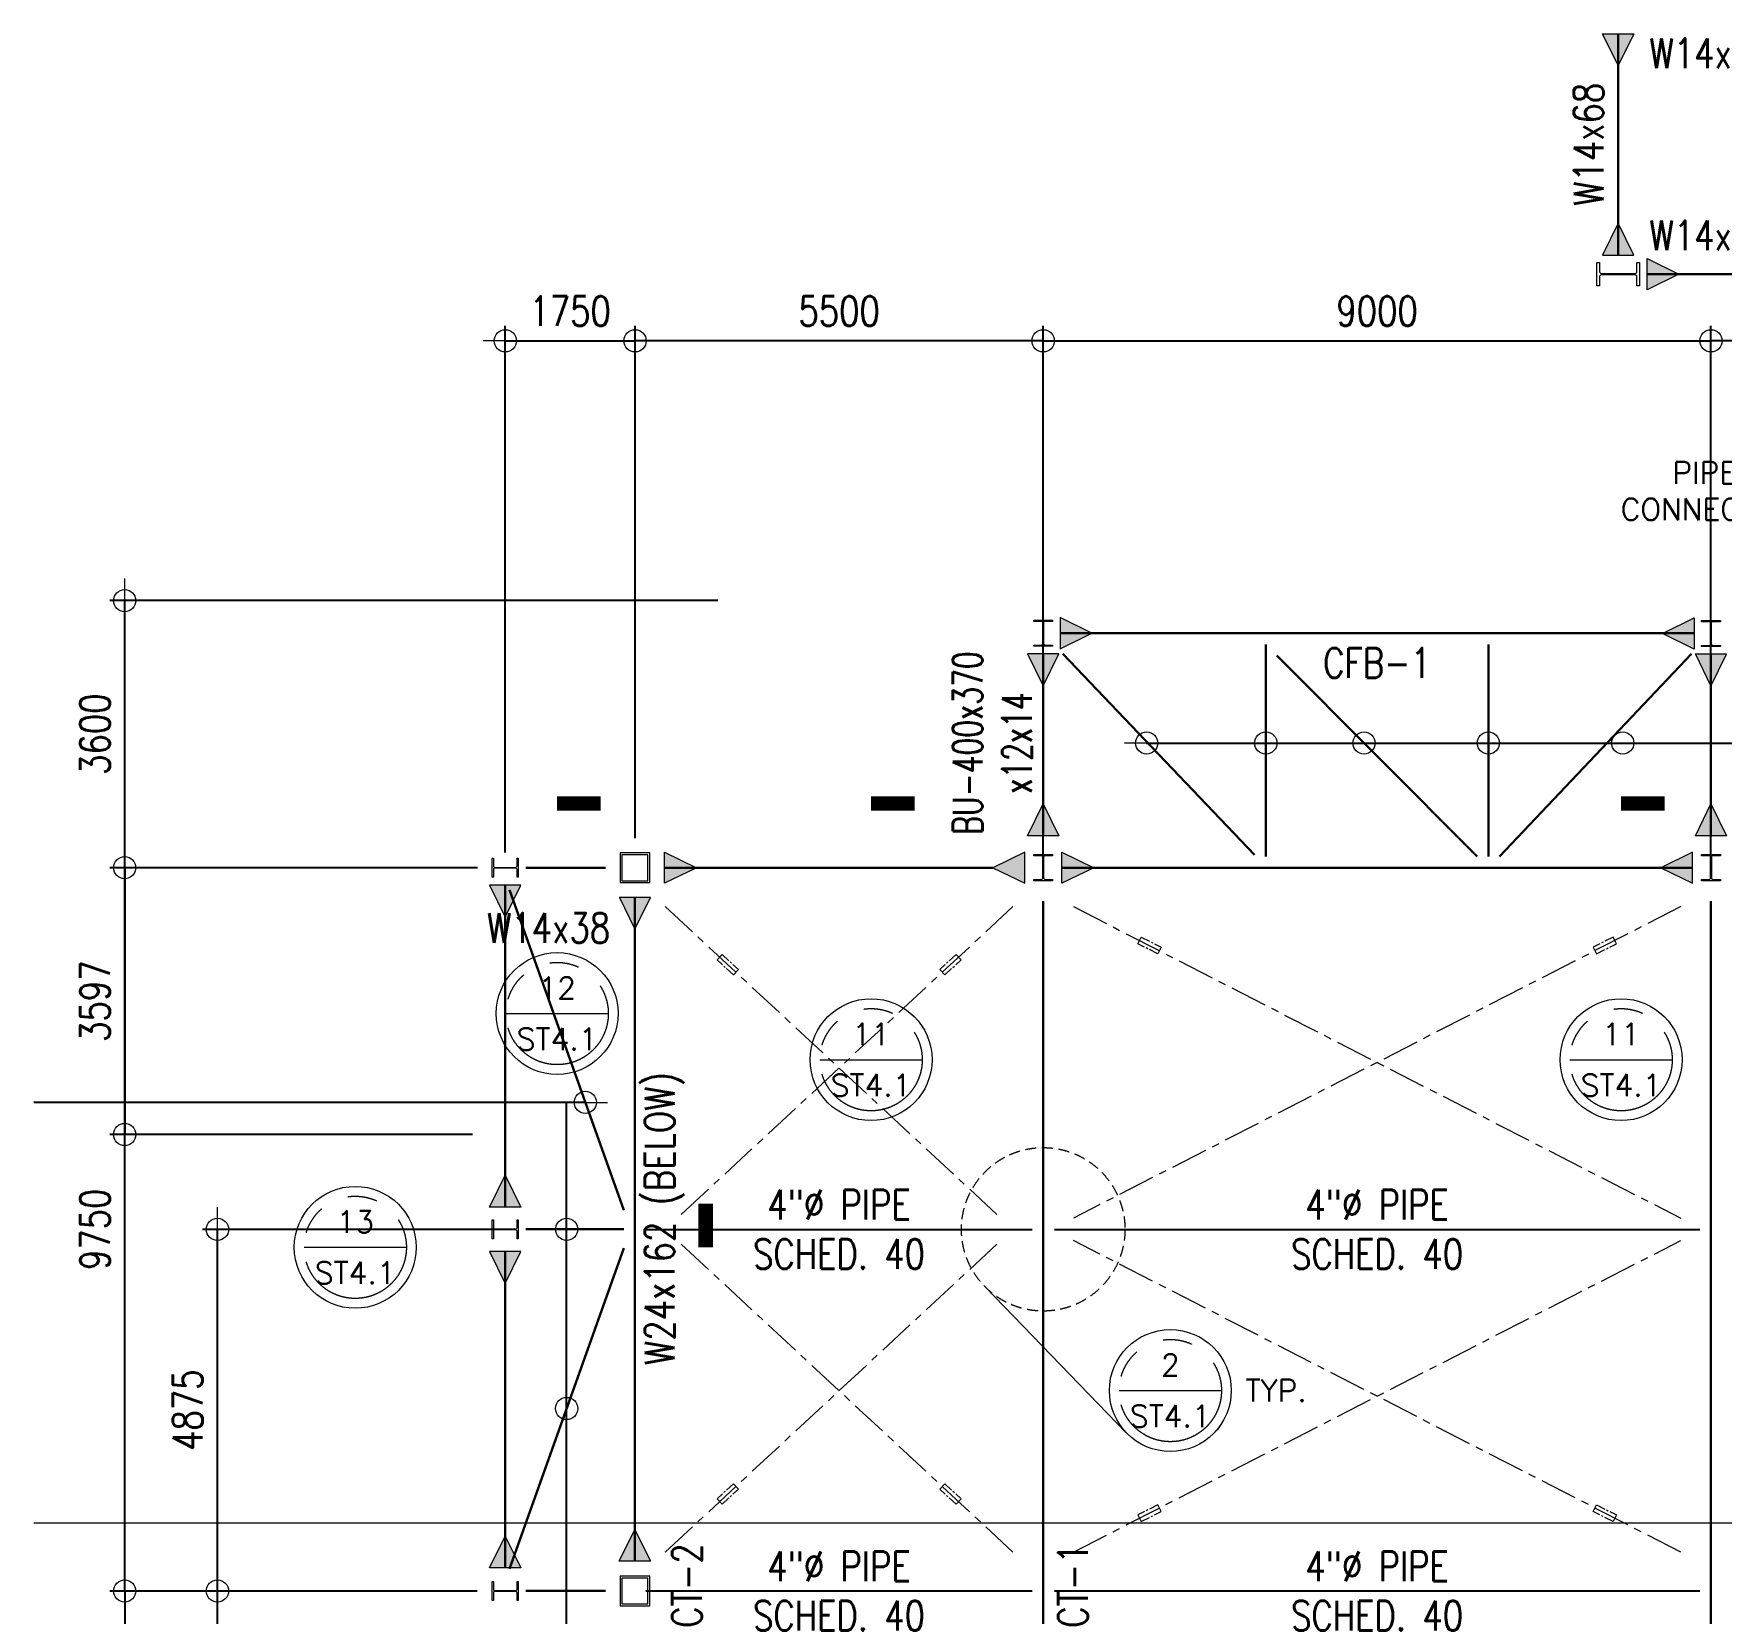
# Model space of a CAD drawing. Header units: millimetres. Extents: x 917308 to 1112116, y -16030 to 119854.
# Drawn here: x 946661 to 969405, y 62926 to 84217 of the extents above; entities that cross this region are included whole.
import ezdxf
from ezdxf.enums import TextEntityAlignment as Align

# ---------------------------------------------------------------- set-up
doc = ezdxf.new("R2010")
doc.units = ezdxf.units.MM
doc.header["$MEASUREMENT"] = 0
for name, pattern in [('CENTER', [2, 1.25, -0.25, 0.25, -0.25]), ('HIDDEN', [0.375, 0.25, -0.125]), ('PHANTOM2', [1.25, 0.625, -0.125, 0.125, -0.125, 0.125, -0.125])]:
    doc.linetypes.add(name, pattern=pattern)
doc.layers.get('0').update_dxf_attribs({"lineweight": 0})
for name, color, linetype, lineweight in [('4 DIA. PIPE', 3, 'Continuous', 25), ('A_ARCHITECTURAL BACKGROUND', 251, 'Continuous', 5), ('COLUMN', 4, 'Continuous', 20), ('DIM LEADER', 1, 'Continuous', 5), ('S-ANNO-DIMS', 252, 'Continuous', 5), ('S-ANNO-NPLT', 7, 'Continuous', 9), ('S-Anno-Symb', 143, 'PHANTOM2', 15), ('S-BEAM', 5, 'Continuous', 30), ('S-BEAM-IDEN', 2, 'Continuous', 9), ('S-COLS', 2, 'Continuous', 20), ('S-CONN', 1, 'Continuous', 9), ('X-BRACE', 2, 'CENTER', 18)]:
    doc.layers.add(name, color=color, linetype=linetype, lineweight=lineweight)
doc.styles.add('1', font='simplex.shx', dxfattribs={"width": 0.85, "height": 300})
doc.styles.add('ROMANSX', font='ROMANS.shx', dxfattribs={"height": 0.09375})
doc.styles.add('SIMPLEX', font='SIMPLEX.shx', dxfattribs={"width": 1.1})
doc.dimstyles.new('DIM_200', dxfattribs={"dimtxt": 400, "dimasz": 2, "dimexe": 200, "dimexo": 200, "dimgap": 200, "dimtad": 1, "dimdec": 0, "dimrnd": 1, "dimzin": 1, "dimdsep": 46, "dimtxsty": 'SIMPLEX', "dimblk1": 'ESCADIM_ARW', "dimblk2": 'ESCADIM_ARW', "dimsah": 1, "dimcen": 50, "dimclrd": 251, "dimclre": 251, "dimclrt": 52, "dimazin": 0, "dimtfac": 1, "dimtdec": 0, "dimtofl": 0, "dimtmove": 0, "dimatfit": 3, "dimldrblk": 'ESCADIM_ARW', "dimfxl": 1, "dimtolj": 1, "dimtzin": 0, "dimarcsym": 0})
doc.dimstyles.new('ESCA', dxfattribs={"dimtxt": 300, "dimasz": 1, "dimexe": 100, "dimexo": 100, "dimgap": 100, "dimtad": 1, "dimdec": 0, "dimrnd": 1, "dimdsep": 46, "dimtxsty": '1', "dimblk1": 'ESCADIM_ARW', "dimblk2": 'ESCADIM_ARW', "dimsah": 1, "dimcen": 50, "dimclrd": 256, "dimclre": 256, "dimclrt": 52, "dimadec": 0, "dimazin": 0, "dimtfac": 1, "dimtdec": 0, "dimtofl": 0, "dimtmove": 0, "dimatfit": 3, "dimldrblk": 'ESCADIM_ARW', "dimfxl": 1, "dimtolj": 1, "dimtzin": 0, "dimarcsym": 0})

# ---------------------------------------------------------------- blocks, each defined once
blk = doc.blocks.new('3F COLUMN LAYOUT')
at = {"layer": 'COLUMN', "ltscale": 0.05, "elevation": 0}
for points in [[(17000, 75325), (16873, 75325), (16873, 75342), (16975, 75342, 0.414214), (16995, 75362), (16995, 75642, 0.414214), (16975, 75662), (16873, 75662), (16873, 75678), (17127, 75678), (17127, 75662), (17025, 75662, 0.414214), (17005, 75642), (17005, 75362, 0.414214), (17025, 75342), (17127, 75342), (17127, 75325), (17000, 75325)], [(26000, 75325), (25873, 75325), (25873, 75342), (25975, 75342, 0.414214), (25995, 75362), (25995, 75642, 0.414214), (25975, 75662), (25873, 75662), (25873, 75678), (26127, 75678), (26127, 75662), (26025, 75662, 0.414214), (26005, 75642), (26005, 75362, 0.414214), (26025, 75342), (26127, 75342), (26127, 75325), (26000, 75325)]]:
    blk.add_lwpolyline(points, format="xyb", dxfattribs=at)
at = {"layer": 'S-COLS', "ltscale": 0.05, "elevation": 0}
for points in [[(11298, 75300), (11698, 75300), (11698, 75700), (11298, 75700)], [(11323, 75325), (11673, 75325), (11673, 75675), (11323, 75675)], [(11298, 65550), (11698, 65550), (11698, 65950), (11298, 65950)], [(11323, 65575), (11673, 65575), (11673, 65925), (11323, 65925)]]:
    blk.add_lwpolyline(points, close=True, dxfattribs=at)
blk = doc.blocks.new('3F FRAMING LAYOUT')
at = {"layer": 'S-CONN'}
for points in [[(398, 67290), (827, 67500), (398, 67710)], [(5252, 67290), (4823, 67500), (5252, 67710)], [(5752, 67290), (6181, 67500), (5752, 67710)], [(14252, 67290), (13823, 67500), (14252, 67710)], [(208, 67100), (-2, 66671), (-212, 67100)], [(208, 58150), (-2, 58579), (-213, 58150)]]:
    blk.add_hatch(color=256, dxfattribs=at).paths.add_polyline_path(points)
at = {"layer": 'S-BEAM'}
for p, q in [((4823, 67500, 0), (398, 67500, 0)), ((5752, 67500, 0), (14252, 67500, 0)), ((-3, 58150, 0), (-4, 67100, 0)), ((5500, 67050, 0), (5500, 48306, 0)), ((14500, 67050, 0), (14500, 48381, 0))]:
    blk.add_line(p, q, dxfattribs=at)
at = {"layer": 'S-CONN', "color": 1, "elevation": 0}
for points in [[(398, 67710), (827, 67500), (398, 67290), (398, 67711)], [(5252, 67710), (4823, 67500), (5252, 67290), (5252, 67711)], [(5752, 67710), (6181, 67500), (5752, 67290), (5752, 67711)], [(14252, 67710), (13823, 67500), (14252, 67290), (14252, 67711)], [(-212, 67100), (-2, 66671), (208, 67100), (-213, 67100)], [(-213, 58150), (-2, 58579), (208, 58150), (-214, 58150)]]:
    blk.add_lwpolyline(points, dxfattribs=at)
blk = doc.blocks.new('Bubble')
at = {"layer": 'S-ANNO-NPLT'}
blk.add_circle((0, 0), 0.2608, dxfattribs=at)
at = {"layer": 'S-Anno-Symb', "color": 0}
blk.add_line((-0.2188, 0), (0.2188, 0), dxfattribs=at)
blk.add_circle((0, 0), 0.2188, dxfattribs=at)
at = {"layer": 'S-Anno-Symb', "style": 'ROMANSX'}
for tag, p in [('1', (0, 0.1094)), ('S1', (0, -0.1094))]:
    blk.add_attdef(tag, text='', height=0.0937, dxfattribs=at).set_placement(p, align=Align.MIDDLE_CENTER)
at = {"layer": 'S-Anno-Symb', "style": 'ROMANSX', "width": 1.018385, "flags": 8}
blk.add_attdef('LONG', text='', height=0.0937, dxfattribs=at).set_placement((-0.1796, -0.1249), (0.1796, -0.1249), align=Align.FIT)
blk = doc.blocks.new('ESCADIM_ARW')
at = {"color": 7}
blk.add_line((-150, 0), (150, 0), dxfattribs=at)
blk.add_circle((0, 0), 75, dxfattribs=at)
blk = doc.blocks.new('*D36')
at = {"color": 251, "lineweight": -2, "ltscale": 0.5, "transparency": 16777216}
for p, q in [((960266, 72924), (960266, 80278)), ((960268, 80078), (969264, 80078)), ((969266, 72924), (969266, 80278))]:
    blk.add_line(p, q, dxfattribs=at)
at = {"layer": 'Defpoints', "color": 0, "ltscale": 0.5, "transparency": 16777216}
for p in [(969266, 80078), (960266, 72724, 0), (969266, 72724, 0)]:
    blk.add_point(p, dxfattribs=at)
at = {"color": 251, "lineweight": -2, "ltscale": 0.5, "transparency": 16777216, "xscale": 2, "yscale": 2, "zscale": 2, "rotation": 180}
blk.add_blockref('ESCADIM_ARW', (960266, 80078), dxfattribs=at)
at = {"color": 251, "lineweight": -2, "ltscale": 0.5, "transparency": 16777216, "xscale": 2, "yscale": 2, "zscale": 2}
blk.add_blockref('ESCADIM_ARW', (969266, 80078), dxfattribs=at)
at = {"color": 52, "ltscale": 0.5, "transparency": 16777216, "insert": (964766, 80478), "char_height": 400, "attachment_point": 5, "style": 'SIMPLEX'}
blk.add_mtext('\\A1;{\\W0.8;9000}', dxfattribs=at)
blk = doc.blocks.new('*D37')
at = {"color": 251, "lineweight": -2, "ltscale": 0.5, "transparency": 16777216}
for p, q in [((969266, 72924), (969266, 80278)), ((972253, 80078), (969268, 80078)), ((972255, 76341), (972255, 80278))]:
    blk.add_line(p, q, dxfattribs=at)
at = {"layer": 'Defpoints', "color": 0, "ltscale": 0.5, "transparency": 16777216}
for p in [(969266, 80078), (972255, 76141, 0), (969266, 72724, 0)]:
    blk.add_point(p, dxfattribs=at)
at = {"color": 251, "lineweight": -2, "ltscale": 0.5, "transparency": 16777216, "xscale": 2, "yscale": 2, "zscale": 2, "rotation": 180}
blk.add_blockref('ESCADIM_ARW', (969266, 80078), dxfattribs=at)
at = {"color": 251, "lineweight": -2, "ltscale": 0.5, "transparency": 16777216, "xscale": 2, "yscale": 2, "zscale": 2}
blk.add_blockref('ESCADIM_ARW', (972255, 80078), dxfattribs=at)
at = {"color": 52, "ltscale": 0.5, "transparency": 16777216, "insert": (970761, 80478), "char_height": 400, "attachment_point": 5, "style": 'SIMPLEX'}
blk.add_mtext('\\A1;{\\W0.8;2989}', dxfattribs=at)
blk = doc.blocks.new('*D41')
at = {"layer": 'Defpoints', "color": 0, "ltscale": 0.05, "transparency": 16777216}
for p in [(952837, 63226, 0), (947887, 53475), (951535, 53475, 0)]:
    blk.add_point(p, dxfattribs=at)
at = {"layer": 'S-ANNO-DIMS', "color": 251, "lineweight": -2, "ltscale": 0.05, "transparency": 16777216}
for p, q in [((952637, 63226), (947687, 63226)), ((947887, 63224), (947887, 53477)), ((951335, 53475), (947687, 53475))]:
    blk.add_line(p, q, dxfattribs=at)
at = {"layer": 'S-ANNO-DIMS', "color": 251, "lineweight": -2, "ltscale": 0.05, "transparency": 16777216, "xscale": 2, "yscale": 2, "zscale": 2}
for p, rotation in [((947887, 63226), 90), ((947887, 53475), 270)]:
    blk.add_blockref('ESCADIM_ARW', p, dxfattribs=dict(at, rotation=rotation))
at = {"layer": 'S-ANNO-DIMS', "color": 52, "ltscale": 0.05, "transparency": 16777216, "insert": (947487, 58351), "char_height": 400, "attachment_point": 5, "rotation": 90, "style": 'SIMPLEX'}
blk.add_mtext('\\A1;{\\W0.8;9751}', dxfattribs=at)
blk = doc.blocks.new('*D42')
at = {"layer": 'Defpoints', "color": 0, "ltscale": 0.05, "transparency": 16777216}
for p in [(949137, 63226), (952839, 63226, 0), (953187, 58351)]:
    blk.add_point(p, dxfattribs=at)
at = {"layer": 'S-ANNO-DIMS', "color": 251, "lineweight": -2, "ltscale": 0.05, "transparency": 16777216}
for p, q in [((952639, 63226), (948937, 63226)), ((949137, 58353), (949137, 63224)), ((952987, 58351), (948937, 58351))]:
    blk.add_line(p, q, dxfattribs=at)
at = {"layer": 'S-ANNO-DIMS', "color": 251, "lineweight": -2, "ltscale": 0.05, "transparency": 16777216, "xscale": 2, "yscale": 2, "zscale": 2}
for p, rotation in [((949137, 63226), 90), ((949137, 58351), 270)]:
    blk.add_blockref('ESCADIM_ARW', p, dxfattribs=dict(at, rotation=rotation))
at = {"layer": 'S-ANNO-DIMS', "color": 52, "ltscale": 0.05, "transparency": 16777216, "insert": (948737, 60788), "char_height": 400, "attachment_point": 5, "rotation": 90, "style": 'SIMPLEX'}
blk.add_mtext('\\A1;{\\W0.8;4875}', dxfattribs=at)
blk = doc.blocks.new('*D43')
at = {"layer": 'Defpoints', "color": 0, "ltscale": 0.05, "transparency": 16777216}
for p in [(947887, 72976), (952639, 72976), (952837, 63226, 0)]:
    blk.add_point(p, dxfattribs=at)
at = {"layer": 'S-ANNO-DIMS', "color": 251, "lineweight": -2, "ltscale": 0.05, "transparency": 16777216}
for p, q in [((952439, 72976), (947687, 72976)), ((947887, 63228), (947887, 72974)), ((952637, 63226), (947687, 63226))]:
    blk.add_line(p, q, dxfattribs=at)
at = {"layer": 'S-ANNO-DIMS', "color": 251, "lineweight": -2, "ltscale": 0.05, "transparency": 16777216, "xscale": 2, "yscale": 2, "zscale": 2}
for p, rotation in [((947887, 72976), 90), ((947887, 63226), 270)]:
    blk.add_blockref('ESCADIM_ARW', p, dxfattribs=dict(at, rotation=rotation))
at = {"layer": 'S-ANNO-DIMS', "color": 52, "ltscale": 0.05, "transparency": 16777216, "insert": (947487, 68101), "char_height": 400, "attachment_point": 5, "rotation": 90, "style": 'SIMPLEX'}
blk.add_mtext('\\A1;{\\W0.8;9750}', dxfattribs=at)
blk = doc.blocks.new('*D45')
at = {"layer": 'Defpoints', "color": 0, "ltscale": 0.05, "transparency": 16777216}
for p in [(949137, 68101), (953292, 68101, 0), (952837, 63226, 0)]:
    blk.add_point(p, dxfattribs=at)
at = {"layer": 'S-ANNO-DIMS', "color": 251, "lineweight": -2, "ltscale": 0.05, "transparency": 16777216}
for p, q in [((953092, 68101), (948937, 68101)), ((949137, 63228), (949137, 68099)), ((952637, 63226), (948937, 63226))]:
    blk.add_line(p, q, dxfattribs=at)
at = {"layer": 'S-ANNO-DIMS', "color": 251, "lineweight": -2, "ltscale": 0.05, "transparency": 16777216, "xscale": 2, "yscale": 2, "zscale": 2}
for p, rotation in [((949137, 68101), 90), ((949137, 63226), 270)]:
    blk.add_blockref('ESCADIM_ARW', p, dxfattribs=dict(at, rotation=rotation))
at = {"layer": 'S-ANNO-DIMS', "color": 52, "ltscale": 0.05, "transparency": 16777216, "insert": (948737, 65664), "char_height": 400, "attachment_point": 5, "rotation": 90, "style": 'SIMPLEX'}
blk.add_mtext('\\A1;{\\W0.8;4875}', dxfattribs=at)
blk = doc.blocks.new('*D58')
at = {"layer": 'Defpoints', "color": 0, "ltscale": 0.05, "transparency": 16777216}
for p in [(954766, 80078), (954766, 73176, 0), (960266, 72724, 0)]:
    blk.add_point(p, dxfattribs=at)
at = {"layer": 'S-ANNO-DIMS', "color": 251, "lineweight": -2, "ltscale": 0.05, "transparency": 16777216}
for p, q in [((954766, 73376), (954766, 80278)), ((960264, 80078), (954768, 80078)), ((960266, 72924), (960266, 80278))]:
    blk.add_line(p, q, dxfattribs=at)
at = {"layer": 'S-ANNO-DIMS', "color": 251, "lineweight": -2, "ltscale": 0.05, "transparency": 16777216, "xscale": 2, "yscale": 2, "zscale": 2, "rotation": 180}
blk.add_blockref('ESCADIM_ARW', (954766, 80078), dxfattribs=at)
at = {"layer": 'S-ANNO-DIMS', "color": 251, "lineweight": -2, "ltscale": 0.05, "transparency": 16777216, "xscale": 2, "yscale": 2, "zscale": 2}
blk.add_blockref('ESCADIM_ARW', (960266, 80078), dxfattribs=at)
at = {"layer": 'S-ANNO-DIMS', "color": 52, "ltscale": 0.05, "transparency": 16777216, "insert": (957516, 80478), "char_height": 400, "attachment_point": 5, "style": 'SIMPLEX'}
blk.add_mtext('\\A1;{\\W0.8;5500}', dxfattribs=at)
blk = doc.blocks.new('*D59')
at = {"layer": 'Defpoints', "color": 0, "ltscale": 0.05, "transparency": 16777216}
for p in [(954766, 80078), (954766, 73176, 0), (953017, 72981, 0)]:
    blk.add_point(p, dxfattribs=at)
at = {"layer": 'S-ANNO-DIMS', "color": 251, "lineweight": -2, "ltscale": 0.05, "transparency": 16777216}
for p, q in [((953017, 73181), (953017, 80278)), ((953019, 80078), (954764, 80078)), ((954766, 73376), (954766, 80278))]:
    blk.add_line(p, q, dxfattribs=at)
at = {"layer": 'S-ANNO-DIMS', "color": 251, "lineweight": -2, "ltscale": 0.05, "transparency": 16777216, "xscale": 2, "yscale": 2, "zscale": 2, "rotation": 180}
blk.add_blockref('ESCADIM_ARW', (953017, 80078), dxfattribs=at)
at = {"layer": 'S-ANNO-DIMS', "color": 251, "lineweight": -2, "ltscale": 0.05, "transparency": 16777216, "xscale": 2, "yscale": 2, "zscale": 2}
blk.add_blockref('ESCADIM_ARW', (954766, 80078), dxfattribs=at)
at = {"layer": 'S-ANNO-DIMS', "color": 52, "ltscale": 0.05, "transparency": 16777216, "insert": (953891, 80478), "char_height": 400, "attachment_point": 5, "style": 'SIMPLEX'}
blk.add_mtext('\\A1;{\\W0.8;1750}', dxfattribs=at)
blk = doc.blocks.new('*D63')
at = {"layer": 'Defpoints', "color": 0, "ltscale": 0.05, "transparency": 16777216}
for p in [(952840, 72976, 0), (947887, 69379), (952774, 69379, 0)]:
    blk.add_point(p, dxfattribs=at)
at = {"layer": 'S-ANNO-DIMS', "color": 251, "lineweight": -2, "ltscale": 0.05, "transparency": 16777216}
for p, q in [((952640, 72976), (947687, 72976)), ((947887, 72974), (947887, 69381)), ((952574, 69379), (947687, 69379))]:
    blk.add_line(p, q, dxfattribs=at)
at = {"layer": 'S-ANNO-DIMS', "color": 251, "lineweight": -2, "ltscale": 0.05, "transparency": 16777216, "xscale": 2, "yscale": 2, "zscale": 2}
for p, rotation in [((947887, 72976), 90), ((947887, 69379), 270)]:
    blk.add_blockref('ESCADIM_ARW', p, dxfattribs=dict(at, rotation=rotation))
at = {"layer": 'S-ANNO-DIMS', "color": 52, "ltscale": 0.05, "transparency": 16777216, "insert": (947487, 71178), "char_height": 400, "attachment_point": 5, "rotation": 90, "style": 'SIMPLEX'}
blk.add_mtext('\\A1;{\\W0.8;3597}', dxfattribs=at)
blk = doc.blocks.new('*D64')
at = {"layer": 'Defpoints', "color": 0, "ltscale": 0.05, "transparency": 16777216}
for p in [(947887, 76576), (956082, 76576, 0), (952840, 72976, 0)]:
    blk.add_point(p, dxfattribs=at)
at = {"layer": 'S-ANNO-DIMS', "color": 251, "lineweight": -2, "ltscale": 0.05, "transparency": 16777216}
for p, q in [((955882, 76576), (947687, 76576)), ((947887, 72978), (947887, 76574)), ((952640, 72976), (947687, 72976))]:
    blk.add_line(p, q, dxfattribs=at)
at = {"layer": 'S-ANNO-DIMS', "color": 251, "lineweight": -2, "ltscale": 0.05, "transparency": 16777216, "xscale": 2, "yscale": 2, "zscale": 2}
for p, rotation in [((947887, 76576), 90), ((947887, 72976), 270)]:
    blk.add_blockref('ESCADIM_ARW', p, dxfattribs=dict(at, rotation=rotation))
at = {"layer": 'S-ANNO-DIMS', "color": 52, "ltscale": 0.05, "transparency": 16777216, "insert": (947487, 74776), "char_height": 400, "attachment_point": 5, "rotation": 90, "style": 'SIMPLEX'}
blk.add_mtext('\\A1;{\\W0.8;3600}', dxfattribs=at)
blk = doc.blocks.new('momcon')
at = {"layer": 'S-CONN'}
blk.add_hatch(color=256, dxfattribs=at).paths.add_polyline_path([(747072, 64696), (746862, 64267), (746652, 64696)])
at = {"layer": 'S-CONN', "color": 1}
blk.add_lwpolyline([(746652, 64696), (746862, 64267), (747072, 64696), (746650, 64696)], dxfattribs=at)

msp = doc.modelspace()

# ---------------------------------------------------------------- hatches: boundary and pattern name
at = {"layer": 'S-CONN'}
for points in [[(967805.46778, 84217.2699), (968016.37504, 83788.25359), (968226.20182, 84217.2699)], [(967805.46778, 81234.7699), (968016.37504, 81663.78621), (968226.20182, 81234.7699)], [(968404.91904, 80765.11265), (968833.93535, 80976.0199), (968404.91904, 81185.84668)], [(953226.57163, 72739.38822), (953016.20462, 72310.3719), (952805.8376, 72739.38822)], [(953226.57163, 68401.85703), (953016.20462, 68830.87334), (952805.8376, 68401.85703)], [(953226.57163, 67800.77654), (953016.20462, 67371.76023), (952805.8376, 67800.77654)], [(953226.57163, 63536.48364), (953016.20462, 63965.49995), (952805.8376, 63536.48364)]]:
    msp.add_hatch(color=256, dxfattribs=at).paths.add_polyline_path(points)

# ---------------------------------------------------------------- linework, layer by layer
at = {"layer": '4 DIA. PIPE'}
for p, q in [((954912.7752, 68101.0199, -0.00001), (960116.37504, 68101.0199, -0.00001)), ((960416.37504, 68101.0199, -0.00001), (969116.37504, 68101.0199, 0)), ((954912.7752, 63226.0199, 0), (960116.37504, 63226.0199, 0)), ((960416.37504, 63226.0199, 0), (969116.37504, 63226.0199, 0.00001))]:
    msp.add_line(p, q, dxfattribs=at)
at = {"layer": 'COLUMN', "ltscale": 0.05}
for points, elevation in [([(960266.37504, 75959.91486), (960139.43854, 75959.91486), (960139.43854, 75976.29786), (960241.48304, 75976.29786, 0.4142135624), (960261.61254, 75996.42736), (960261.61254, 76276.20836, 0.4142135624), (960241.48304, 76296.33786), (960139.43854, 76296.33786), (960139.43854, 76312.72086), (960393.31154, 76312.72086), (960393.31154, 76296.33786), (960291.26704, 76296.33786, 0.4142135624), (960271.13754, 76276.20836), (960271.13754, 75996.42736, 0.4142135624), (960291.26704, 75976.29786), (960393.31154, 75976.29786), (960393.31154, 75959.91486), (960266.37504, 75959.91486)], -0.00001), ([(969266.3729, 75955.53266), (969139.4364, 75955.53266), (969139.4364, 75971.91566), (969241.4809, 75971.91566, 0.4142135624), (969261.6104, 75992.04516), (969261.6104, 76271.82616, 0.4142135624), (969241.4809, 76291.95566), (969139.4364, 76291.95566), (969139.4364, 76308.33866), (969393.3094, 76308.33866), (969393.3094, 76291.95566), (969291.2649, 76291.95566, 0.4142135624), (969271.1354, 76271.82616), (969271.1354, 75992.04516, 0.4142135624), (969291.2649, 75971.91566), (969393.3094, 75971.91566), (969393.3094, 75955.53266), (969266.3729, 75955.53266)], -0.00001), ([(953192.06738, 72976.0199), (953192.06738, 72849.0834), (953175.68438, 72849.0834), (953175.68438, 72951.1279, 0.4142135624), (953155.55488, 72971.2574), (952875.77388, 72971.2574, 0.4142135624), (952855.64438, 72951.1279), (952855.64438, 72849.0834), (952839.26138, 72849.0834), (952839.26138, 73102.9564), (952855.64438, 73102.9564), (952855.64438, 73000.9119, 0.4142135624), (952875.77388, 72980.7824), (953155.55488, 72980.7824, 0.4142135624), (953175.68438, 73000.9119), (953175.68438, 73102.9564), (953192.06738, 73102.9564), (953192.06738, 72976.0199)], 0.00007), ([(953192.06738, 68101.0199), (953192.06738, 67974.0834), (953175.68438, 67974.0834), (953175.68438, 68076.1279, 0.4142135624), (953155.55488, 68096.2574), (952875.77388, 68096.2574, 0.4142135624), (952855.64438, 68076.1279), (952855.64438, 67974.0834), (952839.26138, 67974.0834), (952839.26138, 68227.9564), (952855.64438, 68227.9564), (952855.64438, 68125.9119, 0.4142135624), (952875.77388, 68105.7824), (953155.55488, 68105.7824, 0.4142135624), (953175.68438, 68125.9119), (953175.68438, 68227.9564), (953192.06738, 68227.9564), (953192.06738, 68101.0199)], 0.00009), ([(953192.06738, 63226.0199), (953192.06738, 63099.0834), (953175.68438, 63099.0834), (953175.68438, 63201.1279, 0.4142135624), (953155.55488, 63221.2574), (952875.77388, 63221.2574, 0.4142135624), (952855.64438, 63201.1279), (952855.64438, 63099.0834), (952839.26138, 63099.0834), (952839.26138, 63352.9564), (952855.64438, 63352.9564), (952855.64438, 63250.9119, 0.4142135624), (952875.77388, 63230.7824), (953155.55488, 63230.7824, 0.4142135624), (953175.68438, 63250.9119), (953175.68438, 63352.9564), (953192.06738, 63352.9564), (953192.06738, 63226.0199)], 0.00009)]:
    msp.add_lwpolyline(points, format="xyb", dxfattribs=dict(at, elevation=elevation))
at = {"layer": 'DIM LEADER', "ltscale": 0.05}
msp.add_line((971089.56, 64140.0824, 0), (946661.26, 64140.0824, 0), dxfattribs=at)
at = {"layer": 'S-ANNO-NPLT'}
for centre in [(950994.56806, 67858.76014, -0.00001), (961979.64, 65927.7)]:
    msp.add_circle(centre, 821.36597, dxfattribs=at)
at = {"layer": 'S-Anno-Symb', "linetype": 'ByBlock'}
for points, elevation in [([(953715.7, 71831.33757, 0, 0, 0), (953715.7, 73841.67697, 196.07256, 196.07256, 0), (954303.91768, 73841.67697, 0, 0, 0)], 0.00001), ([(957946.66, 71076.84783, 0, 0, 0), (957946.66, 73841.67697, 196.07256, 196.07256, 0), (958534.87768, 73841.67697, 0, 0, 0)], 0.00001), ([(968054.96, 71076.84783, 0, 0, 0), (968054.96, 73841.67697, 196.07256, 196.07256, 0), (968643.17768, 73841.67697, 0, 0, 0)], 0.00001), ([(951815.93403, 67858.76014, 0, 0, 0), (955718.21381, 67858.76014, 196.07256, 196.07256, 0), (955718.21381, 68446.97782, 0, 0, 0)], -0.00001)]:
    msp.add_lwpolyline(points, format="xyseb", dxfattribs=dict(at, elevation=elevation))
at = {"layer": 'S-Anno-Symb', "color": 1, "linetype": 'HIDDEN', "ltscale": 600}
msp.add_circle((960266.37504, 68101.0199, -0.00001), 1101.78525, dxfattribs=at)
at = {"layer": 'S-BEAM'}
for p, q in [((968016.37504, 84217.2699, -0.00001), (968016.37504, 81234.7699, -0.00001)), ((970127.83104, 80976.0199, 0), (968404.91904, 80976.0199, 0)), ((969040.3602, 76136.0199, -0.00004), (960492.31154, 76136.0199, -0.00004)), ((963266.37504, 73126.0199, 0.00003), (963266.37504, 75986.0199, -0.00002)), ((966266.37504, 73126.0199, 0.00003), (966266.37504, 75986.0199, -0.00002)), ((960265.38703, 73397.31896, 0.00006), (960266.5605, 75857.43093, 0.00001)), ((960266.37504, 73453.0199, 0.00002), (960266.37504, 75859.6169, -0.00002)), ((960530.27087, 75859.6169, 0.00001), (963116.37504, 73150.94606, 0.00001)), ((966116.37504, 73126.0199, -0.00002), (963416.37504, 75834.69075, 0.00001)), ((966416.37504, 73126.0199, -0.00002), (969004.66456, 75859.6169, 0)), ((969265.38703, 73397.31896, 0.00006), (969266.5605, 75857.43093, 0)), ((954366.37504, 72976.0199, 0.00002), (953292.06738, 72976.0199, 0.00004)), ((953015.66438, 68401.31678, 0.00009), (953015.66438, 72739.92846, 0.00009)), ((954612.84058, 68357.4344, -0.00007), (953074.56137, 72676.25426, -0.00001)), ((954614.99071, 68101.31678, -0.00001), (953292.06738, 68101.31678, 0.00002)), ((953015.66438, 63535.9434, 0.00009), (953015.66438, 67801.31678, 0.00009)), ((954612.84058, 67845.19917, -0.00007), (953074.56137, 63526.0199, -0.00001)), ((954366.37504, 63226.0199, 0.00004), (953292.06738, 63226.0199, 0.00007))]:
    msp.add_line(p, q, dxfattribs=at)
at = {"layer": 'S-BEAM-IDEN', "color": 1}
msp.add_line((959487.63557, 67321.59987, -0.00001), (961386.00295, 65360.04068), dxfattribs=at)
at = {"layer": 'S-COLS', "color": 7, "ltscale": 0.05, "elevation": 0}
msp.add_lwpolyline([(967727.83104, 80976.0199), (967727.83104, 81134.7699), (967765.42304, 81134.7699), (967765.42304, 81006.1189, 0.4142135624), (967784.98104, 80986.5609), (968247.76904, 80986.5609, 0.4142135624), (968267.32704, 81006.1189), (968267.32704, 81134.7699), (968304.91904, 81134.7699), (968304.91904, 80817.2699), (968267.32704, 80817.2699), (968267.32704, 80945.9209, 0.4142135624), (968247.76904, 80965.4789), (967784.98104, 80965.4789, 0.4142135624), (967765.42304, 80945.9209), (967765.42304, 80817.2699), (967727.83104, 80817.2699), (967727.83104, 80976.0199)], format="xyb", dxfattribs=at)
at = {"layer": 'S-CONN', "color": 1}
for points, elevation in [([(968226.20182, 84217.2699), (968016.37504, 83788.25359), (967805.46778, 84217.2699), (968227.28229, 84217.2699)], -0.00001), ([(968226.20182, 81234.7699), (968016.37504, 81663.78621), (967805.46778, 81234.7699), (968227.28229, 81234.7699)], -0.00001), ([(968404.91904, 81185.84668), (968833.93535, 80976.0199), (968404.91904, 80765.11265), (968404.91904, 81186.92716)], 0), ([(952805.8376, 72739.38822), (953016.20462, 72310.3719), (953226.57163, 72739.38822), (952804.75712, 72739.38822)], 0.00009), ([(952805.8376, 68401.85703), (953016.20462, 68830.87334), (953226.57163, 68401.85703), (952804.75712, 68401.85703)], 0.00009), ([(952805.8376, 67800.77654), (953016.20462, 67371.76023), (953226.57163, 67800.77654), (952804.75712, 67800.77654)], 0.00009), ([(952805.8376, 63536.48364), (953016.20462, 63965.49995), (953226.57163, 63536.48364), (952804.75712, 63536.48364)], 0.00009)]:
    msp.add_lwpolyline(points, dxfattribs=dict(at, elevation=elevation))
at = {"layer": 'X-BRACE', "ltscale": 400}
for p, q in [((955171.28794, 72450.95895, -0.00001), (959697.60871, 68251.0199, -0.00001)), ((959859.26537, 72450.95895, -0.00001), (955332.9446, 68251.0199, -0.00001)), ((968859.26537, 72450.95895, 0), (960673.48471, 68251.0199, 0)), ((960673.48471, 72450.95895, -0.00001), (968859.26537, 68251.0199, 0)), ((955171.28794, 63751.08085, -0.00001), (959697.60871, 67951.0199, -0.00001)), ((959859.26537, 63751.08085, -0.00001), (955332.9446, 67951.0199, -0.00001)), ((968859.26537, 63751.08085, 0), (960673.48471, 67951.0199, -0.00001)), ((960673.48471, 63751.08085, -0.00001), (968859.26537, 67951.0199, 0))]:
    msp.add_line(p, q, dxfattribs=at)
at = {"layer": 'X-BRACE', "ltscale": 100}
for points, elevation in [([(961540.87102, 71949.72983), (961585.40984, 72039.26359), (961854.01111, 71905.64714), (961809.4723, 71816.11338)], -0.00001), ([(967991.87906, 71949.72983), (967947.34024, 72039.26359), (967678.73896, 71905.64714), (967723.27778, 71816.11338)], 0), ([(955870.32036, 71734.12307), (955938.33874, 71807.42723), (956158.25122, 71603.37209), (956090.23284, 71530.06793)], -0.00001), ([(959160.23295, 71734.12307), (959092.21457, 71807.42723), (958872.30209, 71603.37209), (958940.32047, 71530.06793)], -0.00001), ([(955870.32036, 64467.91674), (955938.33874, 64394.61258), (956158.25122, 64598.66772), (956090.23284, 64671.97188)], -0.00001), ([(959160.23295, 64467.91674), (959092.21457, 64394.61258), (958872.30209, 64598.66772), (958940.32047, 64671.97188)], -0.00001), ([(961540.87102, 64252.30998), (961585.40984, 64162.77622), (961854.01111, 64296.39266), (961809.4723, 64385.92642)], -0.00001), ([(967991.87906, 64252.30998), (967947.34024, 64162.77622), (967678.73896, 64296.39266), (967723.27778, 64385.92642)], 0)]:
    msp.add_lwpolyline(points, close=True, dxfattribs=dict(at, elevation=elevation))

# ---------------------------------------------------------------- block references
at = {"layer": 'A_ARCHITECTURAL BACKGROUND', "lineweight": -3, "ltscale": 0.05}
msp.add_blockref('3F COLUMN LAYOUT', (943266.37504, -2523.9801, 0), dxfattribs=at)
at = {"layer": 'S-ANNO-DIMS', "rotation": 90}
msp.add_blockref('momcon', (1025188.74785, -670725.58118, -0.00004), dxfattribs=at)
at = {"layer": 'S-ANNO-DIMS', "xscale": -1}
for p, rotation in [((904343.92388, -670729.96339, -0.00004), 270), ((213404.47599, 138102.91058, 0), 180), ((222404.47599, 138102.91058, 0), 180)]:
    msp.add_blockref('momcon', p, dxfattribs=dict(at, rotation=rotation))
at = {"layer": 'S-ANNO-DIMS'}
for p in [(213404.47599, 11160.99462, 0), (222404.47386, 11156.61242, 0)]:
    msp.add_blockref('momcon', p, dxfattribs=at)
at = {"layer": 'S-Anno-Symb', "linetype": 'Continuous', "xscale": 3149.760000000242, "yscale": 3149.760000000242, "zscale": 3149.760000000242}
for p, values in [((953715.7, 71009.9716, 0.00001), {'1': '12', 'S1': 'ST4.1'}), ((957946.66, 70387.83783, 0.00001), {'1': '11', 'S1': 'ST4.1'}), ((968054.96, 70387.83783, 0.00001), {'1': '11', 'S1': 'ST4.1'}), ((961979.64, 65927.7), {'1': '2', 'S1': 'ST4.1'})]:
    msp.add_blockref('Bubble', p, dxfattribs=at).add_auto_attribs(values)
at = {"layer": 'S-Anno-Symb', "xscale": 3149.760000000242, "yscale": 3149.760000000242, "zscale": 3149.760000000242}
msp.add_blockref('Bubble', (950994.56806, 67858.76014, -0.00001), dxfattribs=at).add_auto_attribs({'1': '13', 'S1': 'ST4.1'})
at = {"layer": 'S-BEAM'}
msp.add_blockref('3F FRAMING LAYOUT', (954766.06659, 5476.0199, 0.00001), dxfattribs=at)

# ---------------------------------------------------------------- texts
at = {"layer": 'S-ANNO-DIMS', "color": 52, "insert": (964766.37504, 75737.03872, -0.00001), "char_height": 400, "attachment_point": 5, "style": 'SIMPLEX'}
msp.add_mtext('\\A1;{\\W0.8;CFB-1}', dxfattribs=at)
at = {"layer": 'S-ANNO-DIMS', "color": 52, "char_height": 400, "attachment_point": 5, "rotation": 90, "style": 'SIMPLEX'}
for s, insert in [('\\A1;{\\W0.8;W24x162 (BELOW)}', (955162.48423, 68246.30998, -0.00001)), ('\\A1;{\\W0.8;CT-2}', (955463.8894, 63299.17998, -0.00001)), ('\\A1;{\\W0.8;CT-1}', (960666.08616, 63299.17998, -0.00002))]:
    msp.add_mtext(s, dxfattribs=dict(at, insert=insert))
at = {"layer": 'S-Anno-Symb', "char_height": 295.29, "style": 'ROMANSX'}
for s, insert, width, attachment_point in [('TYP. \\PPIPE-BM^JCONNECTION', (970518.03403, 78299.32951, 0.00001), 6780.3427625, 6), ('TYP.', (962995.57438, 65927.7), 1775.6772, 4)]:
    msp.add_mtext(s, dxfattribs=dict(at, insert=insert, width=width, attachment_point=attachment_point))
at = {"layer": 'S-COLS', "color": 52, "char_height": 400, "attachment_point": 5, "style": 'SIMPLEX'}
for s, insert in [('\\A1;{\\W0.8;W14x68}', (969266.37504, 83954.1583, 0)), ('\\A1;{\\W0.8;W14x68}', (969266.37504, 81497.8815, 0)), ('\\A1;{\\W0.8;W14x38}', (953599.6694, 72164.1647, 0.00004)), ('\\A1;{\\W0.8;4"%%C PIPE\\PSCHED. 40}', (957514.57512, 68101.0199, -0.00001)), ('\\A1;{\\W0.8;4"%%C PIPE\\PSCHED. 40}', (964766.37504, 68101.0199, 0)), ('\\A1;{\\W0.8;4"%%C PIPE\\PSCHED. 40}', (957514.57512, 63226.0199, 0)), ('\\A1;{\\W0.8;4"%%C PIPE\\PSCHED. 40}', (964766.37504, 63226.0199, 0.00001))]:
    msp.add_mtext(s, dxfattribs=dict(at, insert=insert))
at = {"layer": 'S-COLS', "color": 52, "char_height": 400, "attachment_point": 5, "rotation": 90, "style": 'SIMPLEX'}
for s, insert in [('\\A1;{\\W0.8;W14x68}', (967616.37504, 82726.0199, -0.00001)), ('\\A1;{\\W0.7;BU-400x370\\Px12x14}', (959579.85426, 74656.3184, 0.00002))]:
    msp.add_mtext(s, dxfattribs=dict(at, insert=insert))

# ---------------------------------------------------------------- dimensions: what is measured, and where the dimension line sits
at = {"ltscale": 0.5}
dim = msp.add_linear_dim(base=(969266.37504, 80077.67659, 0), p1=(960266.37504, 72724.0199, -0.00001), p2=(969266.37504, 72724.0199, 0), text='{\\W0.8;<>}', dimstyle='DIM_200', dxfattribs=at)
dim.commit()
dim.dimension.update_dxf_attribs({"geometry": '*D36', "text_midpoint": (964766.37504, 80477.67659, 0)})
dim = msp.add_linear_dim(base=(969266.37504, 80077.67659, 0), p1=(972255.14301, 76140.7824, 0), p2=(969266.37504, 72724.0199, 0), angle=180, text='{\\W0.8;<>}', dimstyle='DIM_200', dxfattribs=at)
dim.commit()
dim.dimension.update_dxf_attribs({"geometry": '*D37', "text_midpoint": (970760.75903, 80477.67659, 0)})
at = {"layer": 'S-ANNO-DIMS', "ltscale": 0.05}
dim = msp.add_linear_dim(base=(954766.06659, 80077.67659, -0.00001), p1=(953016.55379, 72980.7824, 0), p2=(954766.06659, 73176.0199, 0), text='{\\W0.8;<>}', dimstyle='DIM_200', dxfattribs=at)
dim.commit()
dim.dimension.update_dxf_attribs({"geometry": '*D59', "text_midpoint": (953891.31019, 80477.67659, -0.00001)})
for base, p1, p2, angle, picture, middle in [((954766.06659, 80077.67659, -0.00001), (960266.37504, 72724.0199, -0.00001), (954766.06659, 73176.0199, 0), 180, '*D58', (957516.22082, 80477.67659, -0.00001)), ((947886.95352, 76576.0199, 0), (952840.15079, 72976.0199, 0), (956082.00223, 76576.0199, 0), 90, '*D64', (947486.95352, 74776.0199, 0)), ((947886.95352, 72976.0199, 0.00001), (952837.43727, 63226.0199, 0.00003), (952639.26138, 72976.0199, 0.00001), 90, '*D43', (947486.95352, 68101.0199, 0.00001)), ((947886.95352, 69379.37274, 0), (952840.15079, 72976.0199, 0), (952773.95294, 69379.37274, 0.00009), 270, '*D63', (947486.95352, 71177.69632, 0)), ((949136.95352, 68101.31678, 0.00001), (952837.43727, 63226.0199, 0.00003), (953292.06738, 68101.31678, 0.00002), 90, '*D45', (948736.95352, 65663.66834, 0.00001)), ((947886.95352, 53475.42614, 0.00001), (952837.43727, 63226.0199, 0.00003), (951535.34854, 53475.42614, 0), 270, '*D41', (947486.95352, 58350.72302, 0.00001)), ((949136.95352, 63226.0199, 0.00001), (953187.46474, 58350.72302, 0.00001), (952839.26138, 63226.0199, 0.00011), 90, '*D42', (948736.95352, 60788.37146, 0.00001))]:
    dim = msp.add_linear_dim(base=base, p1=p1, p2=p2, angle=angle, text='{\\W0.8;<>}', dimstyle='DIM_200', dxfattribs=at)
    dim.commit()
    dim.dimension.update_dxf_attribs({"geometry": picture, "text_midpoint": middle})

# ---------------------------------------------------------------- leaders
at = {"layer": 'S-ANNO-DIMS', "color": 4}
for points in [[(961660.55517, 74656.3184, 0), (989010.16, 74656.3184, 0)], [(963266.37504, 74656.3184, 0), (989010.16, 74656.3184, 0)], [(964590.97524, 74656.3184, 0), (989010.16, 74656.3184, 0)], [(966266.37504, 74656.3184, 0), (989010.16, 74656.3184, 0)], [(968077.2853, 74656.3184, 0), (989010.16, 74656.3184, 0)], [(954094.61028, 69812.4, -0.00004), (946661.26, 69812.4, -0.00004)], [(953843.70098, 55935.19547, -0.00004), (953843.70098, 69812.4, -0.00004), (946661.26, 69812.4, -0.00004)], [(953843.70098, 58350.72302, -0.00004), (953843.70098, 69812.4, -0.00004), (946661.26, 69812.4, -0.00004)], [(953843.70098, 60766.43027, -0.00004), (953843.70098, 69812.4, -0.00004), (946661.26, 69812.4, -0.00004)], [(953843.70098, 65685.60953, -0.00004), (953843.70098, 69812.4, -0.00004), (946661.26, 69812.4, -0.00004)], [(953843.70098, 68101.31678, -0.00004), (953843.70098, 69812.4, -0.00004), (946661.26, 69812.4, -0.00004)]]:
    msp.add_leader(points, dimstyle='ESCA', override={"dimasz": 2, "dimtad": 0, "dimfxl": 0.0625}, dxfattribs=at)

doc.saveas('drawing.dxf')
